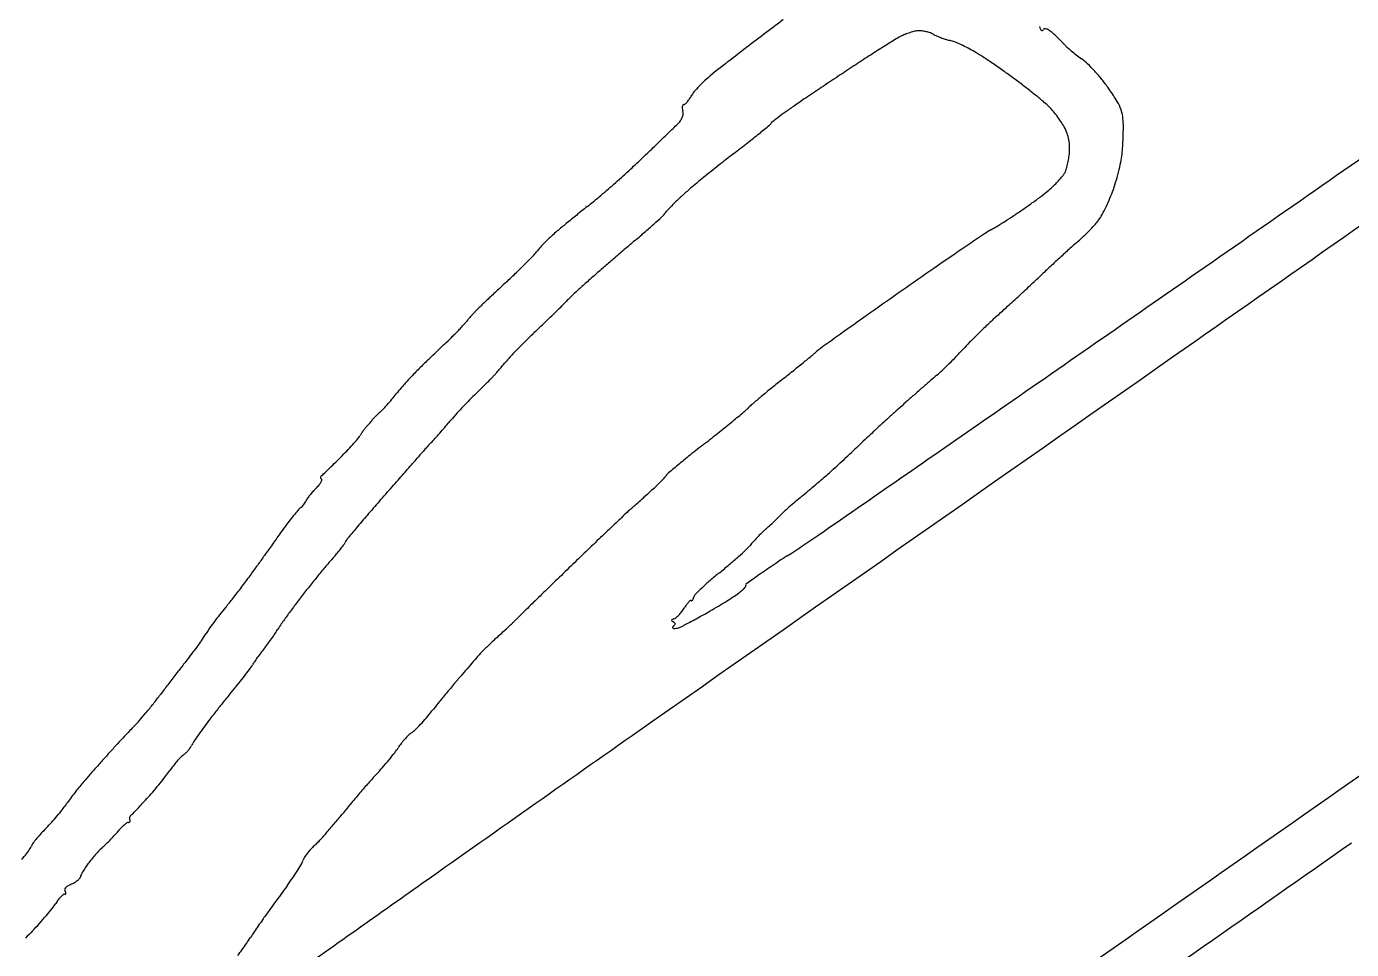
# Model space of a CAD drawing. Header units: metres. Extents: x 26.3 to 44.2, y 14.4 to 19.6.
# Drawn here: x 27.9289 to 27.9948, y 15.5249 to 15.5709 of the extents above; entities that cross this region are included whole.
import ezdxf

# ---------------------------------------------------------------- set-up
doc = ezdxf.new("R2010")
doc.units = ezdxf.units.M
doc.header["$MEASUREMENT"] = 0
doc.layers.add('Suspensions', color=6, linetype='Continuous')

msp = doc.modelspace()

# ---------------------------------------------------------------- linework, layer by layer
at = {"layer": 'Suspensions'}
for points in [[(28.04296085642953, 15.56709234326056, -5e-06), (28.02850515342924, 15.55693714043703, -0.000212)], [(28.01716506020982, 15.57629003925503, -9e-06), (28.03011481271666, 15.58532526679399, -0.091432)], [(28.01254794060146, 15.54573745624189, -0.000128), (27.99361847113232, 15.5324708465512, -0.000139), (27.97467400059913, 15.5192087817368, -0.00023), (27.958668772239, 15.50802191087168, -9e-06), (27.94419518737597, 15.49791585649983, -0.061218)], [(27.94195648817907, 15.52355070948055, -0.000233), (27.94901275552741, 15.52854442607103, -0.001004), (27.96002681921911, 15.53629826138096, -0.000105), (27.98592354102439, 15.55444367689565, -0.000166), (28.00286234043838, 15.56629873478851, -0.000276)]]:
    msp.add_lwpolyline(points, format="xyb", dxfattribs=at)
for centre, radius, start, end in [((28.22731917533263, 15.22564456662484), 0.4329253306463393, 127.0442617536648, 127.2065233741338), ((27.97387111261687, 15.56724657010483), 0.0034658188531207, 107.7752827812316, 112.115950310125), ((27.97377687423286, 15.5675405200086), 0.003157132249996603, 103.3452448489755, 107.7752610710735), ((27.97328214666233, 15.56962601677658), 0.00101375824196934, 93.01483344763575, 103.3453649689931), ((27.97327733726371, 15.56971730756548), 0.0009223408560388685, 82.20990237902139, 93.01474961677656), ((27.97311957110595, 15.56856405045535), 0.002086339190483205, 76.34017350987178, 82.21010274330929), ((27.97309761096176, 15.56847378301851), 0.002179239446851475, 70.54296420488537, 76.33960234184377), ((27.97337536012096, 15.56925997613219), 0.001345426393848266, 62.22411081425807, 70.54323999993666), ((27.98047232248503, 15.57130600303759), 0.001306535063300657, 200.3450031247959, 206.4890760975633), ((27.97947052055284, 15.57080676147741), 0.0001872275779523753, 206.4890759034712, 232.259498565384), ((27.97938189003795, 15.57069225282323), 4.242564409405764e-05, 232.258219221143, 299.5353370036586), ((27.97935618557162, 15.57073761632074), 9.45655184148225e-05, 299.5364376682004, 336.7171798760303), ((27.97950594898441, 15.57067317039044), 6.84754511151333e-05, 93.38912585125688, 156.7165320879224), ((27.97951703310574, 15.57048615060141), 0.000255823414044748, 69.53054476838241, 93.39107493976431), ((27.9793861624802, 15.57013558037671), 0.0006300247008342158, 55.17977391455238, 69.52962768778616), ((27.97883035828893, 15.5693364675522), 0.001603420614781377, 48.03697319524097, 55.18013050541703), ((27.97372291108452, 15.56365674970082), 0.009241824362740618, 46.66789889887492, 48.03679338393032), ((28.23179172218465, 15.21975269088056), 0.4403224838037819, 127.2064521086688, 127.3666510820964), ((28.00874076702311, 15.5105716246044), 0.07000195480664868, 121.6111419204159, 122.1852444303033), ((27.97456462581924, 15.56609995432975), 0.004799163227809411, 117.5454222953519, 121.6111626090068), ((27.97353430867843, 15.56807532599942), 0.002571238937412764, 112.1156967664053, 117.5451747684641), ((27.97515017536671, 15.57262970269792), 0.002463120085414169, 242.2246915312001, 246.8943388053709), ((27.97602322310689, 15.57467586677742), 0.004687754841034637, 246.8938235538584, 249.7786282771231), ((27.97600455353766, 15.57462512970161), 0.004633691883874252, 249.7784016716485, 252.6705390898123), ((27.97527790665918, 15.57229640594691), 0.002194230875540611, 252.6709484016278, 257.7293441778055), ((27.97453532606479, 15.56888222237068), 0.001299774767176188, 67.90891684539088, 77.72935735547503), ((27.97232521221546, 15.56343687414461), 0.007176544333032587, 65.13727199033069, 67.90910664544934), ((27.97191574907835, 15.56255334439547), 0.008150343530535785, 62.36449051398301, 65.13701261786517), ((27.97178830914728, 15.56160607145331), 0.01206103807050345, 45.5468471705169, 46.66800204038552), ((27.97254782868614, 15.56238029269397), 0.01097646974290502, 44.41354328095212, 45.54661538471793), ((27.97824659430405, 15.56796354452365), 0.00299846055767245, 41.43842287902849, 44.41396928124371), ((27.98150326345963, 15.57083855390676), 0.001345681813623469, 221.4379631659725, 228.6749930987833), ((28.20299873373892, 15.25745955160113), 0.3928794281707546, 127.3668043624541, 127.5240239567757), ((28.01977245372256, 15.49342134767301), 0.09039402369649345, 122.8391741636889, 123.3949421355464), ((28.01020244751451, 15.50824891825863), 0.07274630802874117, 122.1851307758587, 122.8392176188691), ((27.97207503610125, 15.56285755475876), 0.00780695410040981, 59.50105853175504, 62.36455257699616), ((27.97105853310996, 15.56113181955672), 0.00980981213801067, 56.79631353386797, 59.50100712138313), ((27.95802112208585, 15.541211314143), 0.03361738702815272, 55.71531195261154, 56.79636070270172), ((27.9866595364682, 15.57670270389596), 0.009154356889115721, 228.6752053856457, 230.4323179229087), ((27.9873899554631, 15.57758660329689), 0.0103009998407362, 230.4321755630452, 232.2273302129136), ((27.98751213575551, 15.57774428556911), 0.01050047846806593, 232.2273741632112, 233.9968618562663), ((27.97957987959088, 15.56682772349652), 0.002993668979838858, 46.33910010185058, 53.99692383274698), ((27.96846018037953, 15.56191135283713), 0.008560189723054654, 128.1418461990227, 131.5380913812922), ((28.0012220354836, 15.5201917652981), 0.06160604850844823, 127.523951675633, 128.142057046363), ((28.08162364966963, 15.39960147214866), 0.2027672388479038, 123.3950054776426, 123.6594826784723), ((27.95630044516533, 15.53868726766572), 0.03667214392107719, 54.64633873741263, 55.71547022761179), ((27.96187800056033, 15.5465491419043), 0.02703273570651472, 53.3026126273157, 54.64629785230776), ((27.97663636351369, 15.56374329054344), 0.007257237149660524, 42.38727229790782, 46.33914345076118), ((27.97575284352755, 15.56293686881252), 0.008453449327282299, 38.66185541952526, 42.38735718848076), ((27.96761648327739, 15.56276691671417), 0.007358389765988911, 134.973804281693, 138.3993784056923), ((27.96837353200578, 15.56200921907145), 0.008429477294681915, 131.5383580571952, 134.9740139790459), ((28.12066569083522, 15.34097054954525), 0.2732077532107409, 123.6594741133439, 123.8710100712349), ((27.95642999354164, 15.53923958000948), 0.03614923040347093, 52.33275913796601, 53.30242712434735), ((27.97559922192049, 15.56281398396103), 0.00865017320637905, 34.99993914024282, 38.66174455046301), ((27.96054077977107, 15.56812781987055), 0.001575474541716965, 319.5648847654204, 326.3311540225143), ((27.95998022173198, 15.56850124041101), 0.002249023511808354, 326.3308358454663, 331.5126996745767), ((27.96300929345493, 15.56685747198279), 0.001197315146629773, 138.3997846092713, 151.5132930211012), ((28.00784916255551, 15.50784831248443), 0.07177336329865189, 124.0847830804978, 124.6263417804774), ((28.10796450950468, 15.35989266840877), 0.250418137385248, 123.8710219353055, 124.0846205394846), ((27.9556322156135, 15.53820626189845), 0.0374546789612852, 51.38843044633246, 52.33265955015807), ((27.95819293968814, 15.54141240121071), 0.03335143182789342, 50.45689455369571, 51.38874797647495), ((27.97007005442377, 15.55894242176172), 0.01540003891392439, 32.45017184331753, 34.99995800736925), ((27.96183414022316, 15.56681482248561), 0.0003507110704128156, 170.9116310353674, 187.5774950726591), ((27.96219215403823, 15.56686245534391), 0.0007118797027011877, 187.5780324059217, 197.3916100300289), ((27.96165797861053, 15.56684300516522), 0.0001723093406553138, 146.0277981597009, 170.9125628497031), ((27.96113834101223, 15.56653238337206), 0.0003924161817424652, 354.7457206661664, 17.39111500317849), ((27.96156715515372, 15.56690419977655), 6.279367624695788e-05, 93.28150145586227, 146.0259122830359), ((27.96155691417296, 15.56708273743593), 0.0001160374550259543, 273.2836692068736, 312.6946083535212), ((27.96078384431031, 15.56792069803796), 0.00125613174193985, 312.6935375924112, 319.5649088051372), ((27.97722733387119, 15.55180465608024), 0.01820087609161533, 125.6133784361605, 127.0851721872344), ((27.98469622541482, 15.54137714630462), 0.0310273058755308, 124.6260592407649, 125.6131448266851), ((27.97589272198017, 15.56285110864759), 0.005550344263812948, 46.94698813831076, 50.45665321203548), ((27.97786013301791, 15.56495698570916), 0.002668430942796895, 40.66761478864353, 46.94703550247734), ((27.97542704665597, 15.56286656655294), 0.005876196753010598, 37.18770176208511, 40.66780908809552), ((27.98079550957804, 15.56576218482383), 0.002690020956043938, 23.17674827899521, 32.45016254167851), ((27.98176457391392, 15.56617706779227), 0.001635879805862268, 10.49343273494843, 23.17652644999658), ((19.23434437320058, 28.13739935967426), 15.32436995100896, 304.8316802603597, 304.8846215596882), ((27.9049905851859, 15.62392208867958), 0.08075296809555156, 313.9447502097701, 314.1597239114556), ((27.96034039641605, 15.5669245253427), 0.001302833863101346, 314.1595395745949, 323.9577900231508), ((27.9607504666844, 15.56662613658769), 0.0007956914037706141, 323.957408686803, 338.1333004329331), ((27.96093821464049, 15.56655078499292), 0.0005933867873362431, 338.133670002934, 354.7459593950251), ((27.87692644557943, 15.67481546293558), 0.1405588296529077, 308.9685815032859, 309.2346629837924), ((27.96570568450309, 15.56609571842635), 0.0001959566771223414, 309.2345364092156, 335.9680711729414), ((27.96604564518355, 15.56594412975854), 0.000176269582657489, 127.7847041315654, 155.9676664956117), ((27.98579883911474, 15.54046497625193), 0.03241562338970211, 127.0851511016625, 127.7853033491381), ((27.97531921956044, 15.56278476626863), 0.006011540644623659, 33.72563149280619, 37.18763750524015), ((27.97754710073777, 15.56427202946138), 0.003332845748845924, 28.34135241206731, 33.72547740814532), ((27.98057048193208, 15.56595589417442), 0.002850282305172991, 2.124702249833616, 10.49349828036438), ((27.97701904916181, 15.56582415646791), 0.006404157590663172, 359.1702816574455, 2.124517596620257), ((27.08382703336602, 16.47593617219827), 1.264069320591141, 313.8811973495991, 313.9151164508231), ((27.11138661776686, 16.44731189289517), 1.224334196863043, 313.9151408704606, 313.9447054925254), ((27.93354496750973, 15.60481891328351), 0.0505300898596425, 308.1135401328385, 308.9686183786406), ((27.97833423110113, 15.56469657802409), 0.0024385215957, 20.10369551734411, 28.341570807964), ((27.9786742482878, 15.56482104039157), 0.002076440709619344, 10.81037376702731, 20.10346545730892), ((27.96668154673043, 15.56599155383879), 0.01674322966685024, 356.2082653034227, 357.6837258327831), ((27.96736659346602, 15.56596389245876), 0.01605762469347921, 357.6835552926509, 359.1704744992784), ((26.86285331709128, 16.70570539869744), 1.582853386550802, 313.8527329811409, 313.881380870748), ((27.90854046234772, 15.63669290199899), 0.09104152571459641, 307.5632427178803, 308.1135103269312), ((27.9786280540724, 15.56481221247552), 0.002123470887044411, 1.629362275799558, 10.81056537976159), ((27.97806827061689, 15.56479630318901), 0.002683480371166516, 353.9256839270232, 1.62906389491257), ((27.97344197224704, 15.56554352241845), 0.00996797429758099, 354.032374287806, 356.2081734395292), ((27.93588572241563, 15.58881710169543), 0.03403512385623931, 312.382270026769, 313.8526887357914), ((28.0037452382811, 15.51306556931858), 0.06499662640010134, 128.483337089445, 129.3370402556496), ((27.99989666276083, 15.51790705268535), 0.05881184712398044, 127.5633364491331, 128.4835017237107), ((27.97664614476348, 15.56494881983214), 0.004113803403317361, 345.5501200471892, 349.7317894759368), ((27.97666207462563, 15.56494594329809), 0.004097615912080161, 349.7316617508437, 353.9257029361004), ((27.97247044945795, 15.56630483620571), 0.01104492479831939, 345.8526476762096, 348.5284681697198), ((27.97917535452235, 15.5649441822765), 0.00420335107309753, 348.5283952880106, 354.0325444827445), ((27.91979183325174, 15.60645297087975), 0.05791057464362, 311.3948229228254, 312.3823668664753), ((27.99930131676784, 15.51848785894485), 0.05798594432154367, 129.3370616040898, 130.1884729708287), ((27.97568778176874, 15.56730782553786), 0.006115626782244751, 317.9905160551586, 320.1670026942492), ((27.97922548366816, 15.56435687139966), 0.001508733571531904, 320.1669639710462, 326.3254650814021), ((27.97994642011277, 15.56387652911067), 0.0006424321968599993, 326.3254834297071, 341.3267470301677), ((27.97718271728548, 15.56481058259758), 0.003559709906272143, 341.3262981445689, 345.5496648770968), ((27.97187768972091, 15.56645432677468), 0.01165624429788536, 343.2048669003041, 345.8522725199522), ((27.92126521470571, 15.60478136233675), 0.05568231791986523, 310.4002294717779, 311.3948779592229), ((27.96916630862718, 15.55416241174182), 0.01128698894886469, 130.1885730091144, 133.0516087596587), ((27.96647182750804, 15.57926400960897), 0.02120205373028682, 307.1201253355105, 308.4363095124621), ((27.97742513052681, 15.565462336041), 0.003582149068323677, 308.4365187843161, 313.3400599469433), ((27.97604888979257, 15.5669207574782), 0.005587400086698703, 313.339816907913, 315.8373556570132), ((27.9751717943805, 15.56777262721136), 0.006810093181197139, 315.8370922742361, 317.9902043209485), ((27.97469426430787, 15.56570031286621), 0.00874494966091305, 336.4596849018533, 339.4597497301236), ((27.97601294511075, 15.56520619442211), 0.007336733734333705, 339.4599526417824, 343.2049298016627), ((27.94281820901168, 15.57945689917562), 0.02242784456735974, 308.4384467444109, 310.4002063208131), ((27.97084912075677, 15.55213471365911), 0.01391599765546239, 134.1576608782035, 135.7124153000537), ((27.97642307310391, 15.54639456056634), 0.02191714146680961, 133.0516735059008, 134.1579318248795), ((27.96539708899374, 15.58064969088073), 0.02295530762566917, 304.4196085101749, 305.7891905200437), ((27.96487687847267, 15.58137137431381), 0.0238449401116159, 305.7890403606906, 307.1201209434198), ((27.97364032433543, 15.56615939121973), 0.009894533236199652, 333.7253433666997, 336.4600557148686), ((28.00485779871328, 15.50125700458279), 0.07739257711679605, 128.9215979382981, 129.4161743393143), ((28.00639988869597, 15.49934712675279), 0.0798473021160626, 128.4383822772571, 128.9214995745085), ((27.91905421357961, 15.6064094180251), 0.06117885498489285, 312.2379744973128, 312.7192583377365), ((27.96039409029052, 15.56164001825515), 0.0002421290945963439, 312.7203821049722, 336.7185153414773), ((27.96086608842604, 15.56143691514639), 0.0002717124303823433, 136.679320007619, 156.716696525574), ((27.97430344123408, 15.5487653610024), 0.01874143724995458, 135.712670250557, 136.6800464466874), ((27.96020286852775, 15.58816280472997), 0.03208875887513251, 302.5720165051479, 303.5210583723418), ((27.95886498512764, 15.59018242298147), 0.03451131741349343, 303.521140730987, 304.4197631316766), ((27.98065165870144, 15.56232926214197), 0.001904128041565731, 322.3945678009218, 330.966371694085), ((27.97464535115947, 15.56566326776745), 0.008773722192537038, 330.9661143233292, 333.7251165923961), ((27.96137185689539, 15.55337902962317), 0.009512048144589115, 129.8950636950537, 131.9691142913542), ((27.99976562580926, 15.50745279119107), 0.06937272695741464, 129.4161956610278, 129.8951876803297), ((27.9248505187993, 15.60067319999126), 0.05303991110944419, 310.370505560955, 311.1167231563234), ((27.93948868915988, 15.58390315531715), 0.03077984754561177, 311.116574354844, 312.238187579975), ((27.97817889851332, 15.55820430960612), 0.002864667369893889, 117.3769646804903, 124.1457527543103), ((27.97524713621752, 15.56386584382495), 0.003510926709888593, 297.3768031249915, 301.6643190086498), ((27.9619086226587, 15.58549270523882), 0.02892031628485973, 301.6644708854859, 302.5720312889932), ((27.9736045830509, 15.56871128085617), 0.01141652346387471, 313.364181636697, 315.3687952470087), ((27.97428543965016, 15.56803919150167), 0.01045982612025135, 315.3685681629303, 317.3993066237235), ((27.97968553803243, 15.56307344603534), 0.003123635652859064, 317.3990344900167, 322.3942061514806), ((27.96117195075751, 15.55378889568693), 0.009075883863539276, 136.4572069397566, 138.3302788585663), ((27.96153089100859, 15.5534476625968), 0.009571139474807469, 134.6017982332795, 136.4567658834393), ((27.95902163590603, 15.55599211427388), 0.005997542477045029, 131.9695521145239, 134.6022919609218), ((28.17056155011522, 15.31166187884257), 0.3263035410054829, 130.370444210846, 130.4980991943994), ((28.21113632677399, 15.21471833708996), 0.4178969271970062, 124.1457195022077, 124.3423585692437), ((27.99387997563358, 15.5454577616656), 0.019437677050561, 130.8380728012301, 132.1267558922367), ((27.97568472468623, 15.56650892836673), 0.008387110037930717, 310.8377960737262, 313.3637501161377), ((27.93063248530696, 15.58210625836417), 0.03260342430120634, 314.9349328993856, 315.9268312410713), ((27.95217863538754, 15.56124615029727), 0.0026137478798518, 315.9267126191642, 322.2187289250877), ((27.9569404524938, 15.55755499688027), 0.003411160061457425, 138.3300684165803, 142.2187035352456), ((28.13650812460154, 15.35143200167883), 0.2739460968705999, 130.63319284216, 130.7617645578993), ((28.15531304176267, 15.32951546971699), 0.3028244500243589, 130.4979372551335, 130.6329260960564), ((28.11337610162243, 15.35780126514511), 0.2446058832215076, 124.3422450346392, 124.7378147035871), ((28.04210769650339, 15.49223730284757), 0.09125942976932415, 132.5683229766498, 133.0072081112238), ((28.03596768939323, 15.49892188786423), 0.08218290156978163, 132.1266705680759, 132.5683058899173), ((27.92913273115697, 15.58360943723795), 0.0347268199866306, 313.8359913702172, 314.9349159991625), ((28.03780538514195, 15.46740116917295), 0.1216680816330882, 131.377781364669, 131.512082656475), ((27.97892462262614, 15.53424060254022), 0.03259252916615321, 130.7616081469773, 131.3778800660594), ((28.20350272764287, 15.22782381912448), 0.4027733425532799, 124.7376981823339, 125.0099675984916), ((28.03118747853881, 15.50394471184112), 0.07524960198370076, 133.0071365570288, 133.5143179693284), ((28.0504505494129, 15.45279031650066), 0.1436864365217742, 132.879900441755, 133.1533157718788), ((27.92422786471982, 15.58871788290416), 0.04180876406186319, 312.8797258204617, 313.8358722415727), ((28.03657783150834, 15.46826153439741), 0.1202097457120081, 131.6705025898456, 131.8059497968447), ((28.12071273815106, 15.37373260436237), 0.2467577647772943, 131.5914275524678, 131.670495725059), ((28.12085948064023, 15.37356873491255), 0.2469777320833494, 131.5125842781908, 131.5916524507817), ((22.93776736470357, 22.8151587522571), 8.840421544581016, 304.7516772121651, 304.8316621171178), ((27.86819840590844, 15.67646360795711), 0.1620876507318943, 312.7675687301244, 313.0579435853183), ((27.91836542879145, 15.62277484427497), 0.08860830988949393, 313.0580218334496, 313.5143248185518), ((28.02196006514079, 15.48317926539808), 0.1020307537264439, 133.1533477973986, 133.5067478853346), ((27.96993416004297, 15.54296624776323), 0.02009998646008295, 133.8116767919827, 134.6497957184773), ((27.97070735549992, 15.5421603601013), 0.02121680611267544, 132.9812409236137, 133.8117969074468), ((27.96534345520977, 15.54791614128929), 0.01334912262879702, 131.8057815521091, 132.9810222800265), ((28.26301182365467, 15.14286739014267), 0.5064985918105315, 125.009961609653, 125.2258520430005), ((27.87069230807186, 15.67376655950929), 0.1584142846987013, 312.4762491924611, 312.7677699613985), ((27.95392578626309, 15.55411467551009), 0.00374306789705747, 133.7737615002657, 136.915206923486), ((28.02971173479865, 15.47501329078453), 0.1132900398357403, 133.5069757100909, 133.7737447390222), ((27.89514681134751, 15.61801763624188), 0.08585884738261872, 314.2869082807436, 314.6222029432363), ((27.9493063390547, 15.56313913447536), 0.008755641239137343, 314.6221492825184, 316.4156997488986), ((27.96101307543376, 15.55199708669966), 0.007405822348197682, 134.6499428458092, 136.4157638271095), ((27.93090582232532, 15.60800062552517), 0.06924688386485321, 311.9349825647903, 312.4760829010912), ((27.94624393540555, 15.55985005330312), 0.005818213708803696, 318.4352927081543, 320.2375515970674), ((27.95977416591959, 15.54859214771711), 0.01178313782870503, 139.3734642307878, 140.2377096723282), ((27.96535775515535, 15.5438020342902), 0.01913988000126639, 138.7727492556646, 139.3736660141227), ((27.96465989136313, 15.54441342445285), 0.01821208056526731, 138.1662538713306, 138.7724418049462), ((27.95622936117988, 15.55196010215676), 0.006897214965690958, 136.9147666193832, 138.166094009357), ((27.8813258773358, 15.63229455728916), 0.105729742788198, 313.5999675183278, 313.9279283363988), ((27.88963106804651, 15.62367202368265), 0.09375793096397858, 313.9281738316374, 314.2870743011237), ((28.1430127655929, 15.31281422482718), 0.2984560467506835, 125.2258710322774, 125.5467271879247), ((28.00219991014934, 15.52912394877352), 0.03707877020950729, 133.3875146252621, 134.4461039191978), ((27.99342823557802, 15.53840382373664), 0.02430933975567163, 131.9350351699809, 133.3875783227342), ((27.72094703704311, 15.79370571157165), 0.3305580295091819, 313.7824974917429, 313.8643158614116), ((27.9330931347964, 15.57297842178227), 0.02441018409842494, 313.8641494488344, 314.4139586942894), ((27.94630410625511, 15.55949445186559), 0.005533022987991701, 314.4135466412089, 316.2795143561073), ((27.9419785967936, 15.56363082287412), 0.0115179705414053, 316.2800015213727, 317.3583001350814), ((27.9419383300118, 15.56366785775648), 0.0115726788137788, 317.3584692825684, 318.4358511840807), ((27.97858802055026, 15.5301592488314), 0.03530764848252223, 133.6001012934701, 134.6023126802729), ((28.31396213557437, 15.07356339761824), 0.5925047594103114, 125.5466365804244, 125.68483398386), ((28.00060992602631, 15.53074496279995), 0.03480814562906356, 134.446089045787, 135.5156788922431), ((27.70971484052998, 15.80542576293512), 0.3467913853689669, 313.6903589566479, 313.782490565142), ((27.97684222963245, 15.53183169229601), 0.03289043141932271, 135.5708549137266, 136.5288347678091), ((27.97973632764577, 15.5289946581915), 0.0369431546790806, 134.6020609231486, 135.5708121934527), ((27.96980101720684, 15.55278189752981), 0.002507093267902989, 125.684801048496, 132.2713141999114), ((27.96522260536997, 15.56401389079546), 0.01377239275135074, 315.9714992861757, 317.861758780177), ((27.98444194315928, 15.54662453857265), 0.01214618197391298, 135.5158061774561, 137.8616426472455), ((27.96289484001387, 15.53950945741153), 0.0203755083072808, 133.6111644083918, 135.3368806712639), ((27.65672337577481, 15.86089591723899), 0.4235053564241428, 313.6111485360213, 313.6904458917031), ((27.92574886827307, 15.57679396079065), 0.03520061380428387, 319.6260197241921, 320.0708635976853), ((27.95704827179359, 15.55059654930676), 0.005615523068239333, 136.5289502291247, 140.0709224748935), ((27.9027226352938, 15.63357358877797), 0.1025096452398421, 308.8167012897746, 309.1893527113132), ((27.90108315114378, 15.63558521165221), 0.1051047434460509, 309.1891274916404, 309.494399224346), ((27.96472595389285, 15.55836488621365), 0.005037840813012527, 309.4947890926802, 312.2716650375698), ((27.96059853421313, 15.56844332089567), 0.02017525234519359, 313.240504969478, 314.6128370783527), ((27.95973663279428, 15.56931699909022), 0.02140252071125011, 314.6127446638225, 315.9713262737303), ((27.96563452622953, 15.53680190949726), 0.02422735153659483, 135.3370645415891, 136.8526304087347), ((27.94847813269299, 15.5567924824554), 0.004923768027399183, 315.3403396754772, 317.4790144515466), ((27.94684353792805, 15.55829137874135), 0.007141557494663707, 317.4792251132361, 318.8119099236114), ((27.92558152799308, 15.5768970055173), 0.03539474163735217, 318.8119713625233, 319.2187709698421), ((27.92239740826515, 15.57964381313577), 0.03959992540503424, 319.2185857241068, 319.625843696216), ((27.88159968396909, 15.65983059918162), 0.136208453344697, 308.5152823315169, 308.8164287753183), ((27.99635492987375, 15.5273026237051), 0.0343453351886972, 130.2975207656294, 130.9426695388489), ((27.96944870232068, 15.55903218457713), 0.007256469030269227, 310.2973003884802, 313.2405373589762), ((27.95131804787908, 15.54961137459362), 0.005016062636773519, 138.3787930137049, 142.910985832635), ((27.96380555958543, 15.53851620505336), 0.02172057507333524, 136.8525157004789, 138.3788526997765), ((27.90657877264194, 15.59839740331119), 0.06397129227009273, 314.1726197021169, 314.5452711236556), ((27.91232547264328, 15.59255898201882), 0.05577911770755024, 314.5451068749749, 314.9580944066875), ((27.9154023305855, 15.58947708471427), 0.05142421866885181, 314.9585158287354, 315.3407929151203), ((27.99671631606086, 15.51490568669369), 0.04887173855243764, 129.1483793709137, 129.9305783156696), ((28.00678041491373, 15.50254339362637), 0.06481264114877194, 128.5155084207245, 129.1485105831389), ((28.06095400236888, 15.45291473586491), 0.1328675006236795, 131.19430080827, 131.4436519423218), ((28.05348787192177, 15.46144503912075), 0.1215313117806413, 130.9424594858843, 131.19433163122), ((27.9389010156093, 15.55911949183707), 0.01062402418789192, 316.6716377288883, 318.5607513852028), ((27.93830491473551, 15.55964578046357), 0.01141920716663034, 318.5606428591543, 320.4272980778138), ((27.94109432130058, 15.55734040665713), 0.007800431493491708, 320.4273753488765, 322.9111647348819), ((27.9702192405336, 15.53339400217592), 0.02700332139387856, 135.8848696670235, 137.0035035827885), ((27.96181242426956, 15.54154503559753), 0.0152937566907939, 134.1725554791347, 135.8847506987058), ((27.99730539108945, 15.51420190090958), 0.04978952056303909, 129.930560926146, 130.5752513367592), ((28.07834452374679, 15.43370322826837), 0.1587799396830898, 131.7532652452735, 131.941195359955), ((28.03882321534151, 15.47797848564992), 0.09943154261860467, 131.4435831678528, 131.7534385546643), ((27.95047967721356, 15.5470653298002), 0.006103750870265098, 133.399712861683, 135.0736365893011), ((27.95447621760108, 15.54283881708819), 0.01192060094217171, 132.3845382426754, 133.3988960996298), ((27.94405397504908, 15.55425876441975), 0.003540263744914866, 312.3851074177173, 316.6717068896354), ((27.95834495455314, 15.54405908727876), 0.0110425106981269, 138.1284138936665, 140.2730469104772), ((27.96961976761323, 15.5339529179026), 0.026183715042525, 137.0034503108676, 138.1285012001803), ((27.90977840377712, 15.61741480917719), 0.08556922902320208, 309.3199581835331, 309.7991793849514), ((27.96308989179124, 15.55342649934063), 0.002282864292733172, 309.7993565037117, 316.3384676408493), ((27.9665117009563, 15.55016094061286), 0.002447109466880299, 130.5752795068333, 136.3384781861602), ((16.69168277653532, 31.81824155758586), 19.79802496329546, 304.721046152926, 304.7517566905611), ((28.07152420349825, 15.44120945704683), 0.148638001945779, 132.1227089797671, 132.3017009585734), ((28.08357415154516, 15.42788407606696), 0.1666037200274625, 131.9414112672884, 132.1226950758591), ((27.94882094401694, 15.54837139758129), 0.003978439126742376, 143.0367039832049, 145.6357583002251), ((27.94873596433387, 15.54843536427088), 0.003872075205420598, 140.423163734664, 143.0368838742831), ((27.94705758074734, 15.54982269567096), 0.001694539929668025, 135.5755980953245, 140.4230148012566), ((27.94310922032754, 15.55369257661729), 0.003834070071447316, 315.5749021708166, 317.3572233478671), ((27.94445135144137, 15.55245653639612), 0.002009484816196743, 317.357995586012, 320.2485289776733), ((27.94344141742376, 15.55329654753816), 0.00332310022362173, 320.2483431277649, 321.6919484957424), ((27.94605936515836, 15.55125870898263), 1.20960488881369e-05, 135.5644966012612, 214.9991179187983), ((27.94603903909521, 15.5512444765181), 1.271749357330676e-05, 321.6928959672634, 35.00084597780693), ((27.95874466858522, 15.53882129244848), 0.01777740643389845, 135.0730362834834, 135.5653208639428), ((27.92850660568584, 15.56888279889909), 0.02777185413121614, 318.6960521125378, 319.4679379355376), ((27.92965982043728, 15.56789671826593), 0.02625453436345147, 319.4679803851718, 320.2730973668723), ((27.91751571708899, 15.60796833440808), 0.07335850001758544, 308.6528280942801, 309.3199782664755), ((28.01403964774146, 15.50502398570332), 0.0627534873651165, 132.9647456236588, 133.2248683509493), ((27.9885404618591, 15.53240195020177), 0.02534010178423028, 132.3016867649026, 132.9642533133118), ((27.9362347658444, 15.55797006073385), 0.01188970491288491, 318.1913579769723, 319.9674915827725), ((27.94443358050093, 15.55108252360853), 0.001181823263216244, 319.966892376313, 329.6422934996546), ((27.94737892958627, 15.549357434981), 0.002231534615392701, 145.6355641849218, 149.6426518178472), ((27.95294926079917, 15.54623065931714), 0.005562252650794085, 135.1544790930299, 137.1235719898591), ((27.94593771283073, 15.55320453565029), 0.004326971586961241, 315.1541465072345, 317.9317099005207), ((27.93078188078506, 15.56688381204899), 0.02474318690190254, 317.9314353424659, 318.6957582075217), ((27.89680057237081, 15.63386865708695), 0.1065239027071826, 308.1484224254136, 308.6528536536923), ((28.17403274183432, 15.33469711309736), 0.2964391070888217, 133.3867079777548, 133.4760893892636), ((28.20221617203167, 15.30487997141435), 0.3374679710241592, 133.3055600318248, 133.3866908522263), ((28.17793524781386, 15.33064172412199), 0.3020669656242616, 133.2244904736052, 133.3056212940069), ((27.93392272512022, 15.56012624000722), 0.01505153980432043, 314.5875367345893, 316.2937735245097), ((27.93535924798609, 15.55875313706716), 0.0130643282837511, 316.2938786806558, 318.1912423662035), ((27.95785173494642, 15.54146917339816), 0.01239227818590127, 138.8326732863409, 139.9650578575478), ((27.96220097126017, 15.53766601430807), 0.01816981014821326, 137.9824725351033, 138.832508822081), ((27.96126757014541, 15.5385069522799), 0.01691346054984188, 137.1229962254626, 137.9824288895834), ((27.99188674312898, 15.5121588886189), 0.04792289976957698, 128.7650026541478, 129.7151904172586), ((28.01535256454991, 15.48293672671899), 0.08540062009864126, 128.1484878589798, 128.7649889595221), ((27.91911736671965, 15.60379685805955), 0.07423197182711933, 312.5823960563126, 312.9775073603884), ((27.9326051406608, 15.58932117672187), 0.05444648735080097, 312.9778128891545, 313.4762853848903), ((27.89572587477679, 15.59884183560272), 0.06943838431203954, 313.6419880648439, 313.917924405645), ((27.90221233735617, 15.59210571731167), 0.06008694129934386, 313.917861872395, 314.2983054989121), ((27.88368232423673, 15.61109489393641), 0.08661900143512696, 314.298470342416, 314.5876992838519), ((27.69494518684184, 15.7698577189686), 0.3358669039971052, 318.7968562873802, 318.9251988200734), ((27.93381254493908, 15.56166539751015), 0.01900469817475435, 318.925140076621, 319.9651659271437), ((28.03804097715124, 15.45659588259602), 0.1201548937644792, 129.7152079083016, 130.0417936304686), ((27.95562333973946, 15.56357583251759), 0.01991410204457567, 311.1851410030771, 312.1829979935453), ((27.92323560463364, 15.59931509132015), 0.06814541972270223, 312.183417759584, 312.582654347395), ((27.94249961539515, 15.54877691986623), 0.001183106025536675, 320.0558242355468, 328.9587742750191), ((27.94356215972107, 15.5484021975357), 6.885763597103577e-05, 175.8784341046554, 214.8676537073519), ((27.94359928368252, 15.54839952783279), 0.0001060774668241617, 146.0173203403763, 175.8813547032178), ((27.9435796961414, 15.54841441963779), 9.02329912240621e-05, 214.8693407582249, 246.7176615993907), ((27.94371361504381, 15.54832245315554), 0.0002439620781113385, 129.9870851467484, 146.0158643415796), ((27.9430063296134, 15.54847196328475), 0.000591702765872997, 328.9584029339854, 341.185854071271), ((27.94352798050868, 15.5482942345656), 4.060644566313932e-05, 341.1865739770368, 66.71808122354399), ((27.94231406102307, 15.54999116441219), 0.001933960949698546, 309.9866282815252, 313.6417890748024), ((27.69373223160654, 15.77092095958955), 0.3374798950463798, 318.6449760086084, 318.7966952105957), ((27.95403257997234, 15.55453290515597), 0.008989755184211221, 313.5709562789578, 315.5352366847104), ((27.95309007226619, 15.55545785216944), 0.01031030345977583, 315.5356889138018, 316.9630229187529), ((27.96042746011917, 15.54860677798687), 0.0002716542499334874, 316.9616139679685, 336.6056953648364), ((27.96088745345701, 15.54840778154518), 0.0002295377838260261, 130.0420163932768, 156.6071079398979), ((27.8967060679666, 15.63199296762698), 0.1102039521539685, 310.4009051286267, 310.6374220224912), ((27.94522469446046, 15.5754600760448), 0.03570546258878483, 310.6374301345363, 311.1854059255635), ((27.94572699002507, 15.54527825964714), 0.003563260349250149, 141.4888388002352, 144.6586975425265), ((27.94607678239529, 15.54499991522859), 0.004010284193795106, 138.1682554970363, 141.4888864906206), ((27.94658663725516, 15.54454353184413), 0.00469456320974908, 135.2175770320024, 138.1681466497939), ((27.94135578685932, 15.54973484927224), 0.002675075350241113, 315.2168995445274, 320.0551530184629), ((27.62038354366036, 15.83548410201235), 0.4351959601683446, 318.5196292768319, 318.6449924299035), ((27.75234912079935, 15.77769587162073), 0.3097867703332359, 311.9426828161128, 312.0167089606695), ((27.80689224333286, 15.71715394048952), 0.2282988715999349, 312.0169056777242, 312.1099540185409), ((27.95103332804603, 15.5576855506097), 0.01334115558780654, 312.1099351132876, 313.5711868725984), ((27.98527933519977, 15.52608795655494), 0.0278580906750316, 129.8565502604706, 130.7162121044857), ((27.91528793028294, 15.60992612047337), 0.08135561950576888, 309.8564295846626, 310.1667433368712), ((27.89130454701394, 15.63834017832637), 0.1185384294681349, 310.1667061855185, 310.4007020677408), ((27.95090062870078, 15.53942008962746), 0.01126245024163953, 138.8812519964105, 140.4543402139458), ((27.94289822568509, 15.54640563789671), 0.0006400052007294993, 126.173351388358, 138.8808925271334), ((27.94214690134906, 15.54743318938728), 0.000632924618108873, 306.1736441400629, 315.3610252561032), ((27.94190158792757, 15.54767541782972), 0.000977675677627697, 315.3615597463154, 321.9943293924409), ((27.9419421953415, 15.54764370146345), 0.0009261500550150909, 321.9935448144264, 328.7392055096979), ((27.94238751710933, 15.54737335043666), 0.0004051882958892259, 328.740213551305, 341.253309744338), ((27.94312590679602, 15.54712273789775), 0.0003745719071122571, 144.657726032292, 161.2517768321174), ((28.00441648042061, 15.49595483234705), 0.07740663588067033, 138.5195692004116, 139.2094083024172), ((27.96672251899938, 15.53809072346342), 0.01172037340561532, 131.6799497455513, 133.3511234222227), ((27.9041188694453, 15.60840503692265), 0.08242483154255544, 311.679953136637, 311.8678832513187), ((27.76927685384824, 15.75885583955936), 0.2844590196974232, 311.8682405655599, 311.9429542593984), ((27.98296551050121, 15.52870916897818), 0.02436167188001746, 131.5905520858849, 132.4405883728627), ((27.98488058517897, 15.52655123142956), 0.02724684179979772, 130.7161441398731, 131.5902443137471), ((27.95386145743805, 15.53712303755116), 0.01500994402847139, 142.296391639899, 143.8018738878971), ((27.95106011870781, 15.53928841656349), 0.01146927107716178, 140.4543939915484, 142.2962990537335), ((27.98300116878015, 15.51443394665981), 0.0491207164428988, 139.2094514770309, 140.1793486424267), ((28.12852089052997, 15.36670184494121), 0.2474169171033148, 133.351239961999, 133.5334405024655), ((27.94936273529018, 15.56373300754018), 0.02418900176693118, 312.8960176603394, 313.5837941329144), ((27.95076298055461, 15.5622618158791), 0.02215796959012008, 313.5837161291968, 314.2788263947944), ((27.96177795030637, 15.5509660408472), 0.00638064116603191, 314.278625538304, 316.0348213969522), ((27.96885532749393, 15.54413978993157), 0.003452312073886229, 132.4402026179916, 136.034645076663), ((28.06200689924936, 15.45919091035046), 0.1483110187075605, 144.3644491188556, 144.6094457787294), ((27.98098018553755, 15.51727624580739), 0.04861530902043353, 143.8016407378958, 144.3642841623607), ((27.99843340959844, 15.50156703181033), 0.06921329105158286, 140.1794565934714, 140.7586011000384), ((28.12371224015169, 15.37176284880842), 0.2404357367912881, 133.5333852097275, 133.7566094961212), ((27.97286955406081, 15.53804162828396), 0.01063677123322459, 134.3957112413173, 136.063218182645), ((27.97010600701045, 15.54086405556932), 0.006686671477567782, 132.0345305787506, 134.395491539413), ((27.95362699047602, 15.5591436146243), 0.01792430707241462, 312.0346938521501, 312.8957307754952), ((27.93554143029575, 15.59278492519642), 0.05746265227469373, 302.8367689435961, 304.7210700805955), ((28.071042410449, 15.45277169144149), 0.1593946478063404, 144.609370477347, 144.8516169429118), ((27.93890464861801, 15.549188944033), 0.007074775328719905, 319.6830582431857, 322.0692266428708), ((27.93955505222445, 15.54868205319262), 0.006250176532136926, 322.0692568605824, 324.4224264194157), ((27.94385184259502, 15.54560838733503), 0.0009672011117519754, 324.4228713246167, 333.7628679575075), ((27.94551893309521, 15.54478672402062), 0.0008913793514365661, 140.7583954765347, 153.7622527629596), ((28.17877152507882, 15.3142601201876), 0.3200478505396791, 133.7565686381267, 133.9367065318196), ((27.96331247896335, 15.54627023951737), 0.001981216047296809, 313.1970677858699, 321.2614419350267), ((27.96779073867108, 15.54267752838746), 0.003760071549828904, 137.7467614830707, 141.2614674013669), ((27.97246853219056, 15.53842811979903), 0.0100798204025075, 136.0635595225996, 137.7471084247296), ((28.02953881079732, 15.48199333823427), 0.108635870975847, 144.8516334858016, 145.1745522854425), ((27.95015581030561, 15.53880812071655), 0.00823365932451615, 137.3154174683939, 139.9582400362249), ((27.93884819838997, 15.54923682899087), 0.007148799630603669, 317.3155556939843, 319.6831622577775), ((28.45979671490302, 15.0226031786714), 0.7250650462841158, 133.9365549904268, 134.0192900924496), ((27.94936103610803, 15.56119851067606), 0.02241448714435561, 310.1886467652287, 311.7470679478156), ((27.95062366898671, 15.55978369041715), 0.02051818596805138, 311.7470938022083, 313.1973452156952), ((27.99522929301756, 15.50029772826079), 0.05261242461974348, 122.8366716213381, 123.8941150241047), ((27.90436121934556, 15.56963421579441), 0.04417728581657476, 322.8347963797667, 323.7677956991684), ((27.91940281160099, 15.55861244941467), 0.02552979719992376, 323.767789389459, 325.1744977023091), ((27.98386980725287, 15.5105720394162), 0.05221030666601023, 140.6919163979559, 141.432175294923), ((27.97946794591651, 15.51417604309331), 0.0465212623065101, 139.9583844687214, 140.6919971239842), ((28.48489012993793, 14.99663647495804), 0.7611752827769269, 134.0193312393428, 134.0990869612054), ((27.9741405613365, 15.53023252677083), 0.01724440354034522, 128.7902138030423, 130.8257647305565), ((27.94711369353808, 15.5638590164447), 0.0258971355001483, 308.7900947506217, 310.1885527802323), ((27.98067434226256, 15.5219625783204), 0.0265123801832724, 123.8941051452813, 125.6599261265816), ((27.90558183285703, 15.5687089299037), 0.04264560330287818, 321.8957930601308, 322.8347510412169), ((27.98145560176169, 15.51249703528958), 0.04912258950507981, 141.4321567370976, 142.2070219067054), ((28.4271587191959, 15.05621380858304), 0.6782152052257722, 134.0991598323851, 134.1779988218854), ((27.97123503905917, 15.53370343966483), 0.01272016743634136, 133.6243942207263, 135.6778200088822), ((27.97023828247969, 15.53474919833531), 0.01127547547110067, 130.8255846697174, 133.6242297895097), ((27.96272041769439, 15.54479421947844), 0.002650080915860288, 311.8830109637327, 316.3888579699489), ((27.96468360201915, 15.54305603352626), 4.865724179000858e-05, 126.2036378706031, 215.0795726054538), ((27.96460380587, 15.5429999938365), 4.885107707713928e-05, 316.389538440559, 35.08006013400944), ((28.00797650185527, 15.48391152904711), 0.07334495719141457, 125.6599529635791, 126.2035743000599), ((27.92534550988008, 15.55320989247564), 0.01752941150022394, 320.0715125788354, 321.8957716698577), ((27.9770878342618, 15.5158841886518), 0.04359536589535424, 142.207045679756, 143.0634990050938), ((28.20549333799089, 15.28611298816368), 0.3588633396364023, 134.4700797421482, 134.54043895718), ((28.03494754674729, 15.45984304659037), 0.1154131391603163, 134.177878294046, 134.4700866112223), ((27.96289638311714, 15.54120391617155), 0.001483483250443289, 137.4294451485412, 143.985959988994), ((27.9624992176286, 15.54156875908615), 0.0009441774210841779, 130.0727598355894, 137.4297600190065), ((27.9619085289464, 15.54227090193281), 2.661668936186099e-05, 35.00041993441478, 130.0730790765759), ((27.96194985312329, 15.54229983769416), 2.383096550298226e-05, 215.0000453530397, 289.1874868379542), ((27.96193493143399, 15.54234272125804), 6.923643722419721e-05, 289.1863558346254, 322.9838979205636), ((27.96177874164708, 15.54246047531717), 0.0002648413143438158, 322.9860091479665, 338.1684561905121), ((27.96126086770916, 15.54266796789374), 0.0008227360935809898, 338.1667118422487, 344.68956418837), ((27.96236550599531, 15.54236556143623), 0.0003225478925203454, 135.6779716055504, 164.6903605046869), ((27.94688815716974, 15.5693898373245), 0.03191330003766423, 300.9229895610304, 301.774859287676), ((27.95628282812095, 15.55422302692529), 0.01407256070430727, 301.774648137349, 303.3456738038705), ((27.96088868720772, 15.54722341918015), 0.005693512637097122, 303.3458032752613, 306.5644685392969), ((27.96254706666849, 15.54498752186912), 0.002909727584089267, 306.5643748890813, 311.8832183036646), ((27.9519013797067, 15.53095542627701), 0.0171181694517541, 141.6396483360566, 143.2610918425152), ((27.95251449409511, 15.53047008213519), 0.01790013376354472, 140.071385847102, 141.639432272821), ((27.97094923524222, 15.52042424877317), 0.03596003584354133, 143.9821470723471, 144.853267908878), ((27.97397048764985, 15.51822768167677), 0.03969539032704918, 143.0632867349005, 143.9820769329031), ((28.14845573716935, 15.34409328690184), 0.277530684305815, 134.6279832583321, 134.6990300226524), ((28.14190116565924, 15.35073266262053), 0.2682009620576062, 134.5403047688863, 134.6278527157238), ((27.96009056080529, 15.54274281513898), 0.001698210491558238, 309.4838326779719, 315.7847803807031), ((27.9598424806707, 15.54298421703467), 0.002044358766329309, 315.7842529552765, 321.8893926156479), ((27.95968833275385, 15.54310510152341), 0.002240253226218952, 321.8899763438521, 327.5901890780104), ((27.96436817033328, 15.54013409431777), 0.003303009674496561, 143.9865952936208, 147.5906610693815), ((27.91601470325155, 15.62636609094222), 0.0967122231291122, 298.514134086009, 298.7355249091834), ((27.95398686805369, 15.55711051969113), 0.01772982351328669, 298.7354769130492, 300.0745786327005), ((27.94652560768778, 15.56999493053564), 0.03261869348572522, 300.0746763232854, 300.9231083504644), ((27.95042494481944, 15.53205741399805), 0.01527582396033025, 143.2608713246059, 144.8341887144601), ((27.9448708371667, 15.53878425048785), 0.00406689380409851, 144.8532875255723, 149.1820417950728), ((27.91965167187567, 15.5764620843889), 0.04858901471044457, 312.740695481936, 313.1018877769463), ((27.92205561556229, 15.57389301090252), 0.04507062249650762, 313.1021769399658, 313.4338046803326), ((27.95023483535086, 15.54412953470038), 0.004083637446053939, 313.433634520347, 315.3628524390933), ((27.96225240368748, 15.53226316392921), 0.01280519626159544, 134.6989478744301, 135.3626603288359), ((27.9609978522483, 15.54130028922705), 3.976958674418781e-05, 168.7381938431541, 232.1400492559962), ((27.96101166462794, 15.54129754008421), 5.385289659299458e-05, 117.0573364553245, 168.7395181305979), ((27.96115351624223, 15.54150054811148), 0.0002934128397491843, 232.1413759982851, 246.717446929268), ((27.96119592490487, 15.54093680151776), 0.0004589259307238433, 106.363610671867, 117.057319762889), ((27.96104261408051, 15.54095307476882), 3.759735380154961e-05, 177.6892110548879, 234.4698467067621), ((27.96107088565587, 15.54095193899251), 6.58917339209646e-05, 138.2457385658834, 177.6936071063202), ((27.96108482869964, 15.5410122027951), 0.0001102485585152776, 234.4732130679126, 260.0007894817728), ((27.96123565331878, 15.54080484097469), 0.0002867677388640437, 124.9995276679748, 138.2434674001207), ((27.96095287451563, 15.54103427303364), 0.0002141987742600535, 47.23461404782631, 66.71738575234562), ((27.96110934044053, 15.54115118707174), 0.0002513777708443334, 259.9992097806849, 277.0885907723741), ((27.96098408447989, 15.54165825638316), 0.0002929872879907288, 286.3640824686373, 309.4843907956325), ((27.96098081581985, 15.54116879044361), 0.0001575309971127127, 305.000066508406, 329.0793479488384), ((27.96103729145801, 15.54112554743884), 8.987163642348654e-05, 9.971380938343074, 47.23381102631667), ((27.96104944509234, 15.54112768234657), 7.75319178444296e-05, 329.0798042898226, 9.972725260145175), ((27.96102603496158, 15.54182093818999), 0.0009262898859527551, 277.089757013503, 283.5661225954291), ((27.96099259620027, 15.54195952850826), 0.001068857158028973, 283.5659643365194, 289.806681993947), ((27.96103455176039, 15.54184309113958), 0.0009450915350117058, 289.805530510942, 296.6496533443261), ((27.9585297679399, 15.54683391182852), 0.006529196936394636, 296.6508685594366, 298.0358052836874), ((27.92561012872977, 15.60865557395086), 0.07656933223905737, 298.0350827255896, 298.2631198527975), ((27.92307130900792, 15.61337688892714), 0.0819299684371006, 298.2634723429171, 298.5141985740405), ((27.92693250472995, 15.54766148907828), 0.01295103707240906, 324.4981107107985, 326.1174916723052), ((27.93566476026931, 15.54179752965152), 0.002432562517452927, 326.1174140025472, 331.7053951060034), ((27.93962891658254, 15.53966352719569), 0.002069492763993556, 144.8341146641086, 151.7052568996593), ((27.93059671101684, 15.54776870023841), 0.01280519426355613, 323.3291681264378, 324.8041703085536), ((27.93097461686304, 15.54750212985183), 0.01234273064441252, 324.8042777720158, 326.2893635907786), ((27.93703531126633, 15.54345849869141), 0.005056924607290614, 326.2895964992803, 329.1819630640661), ((27.98152629622608, 15.50867707598007), 0.04318925417071875, 132.8472462382124, 133.2767348986725), ((27.98158766877792, 15.50861103005841), 0.04327941318104584, 132.4185539480228, 132.8473550615397), ((27.9142684343014, 15.58228726276134), 0.05652072006441848, 312.418422754273, 312.7408831885865), ((27.92647577032807, 15.54794949533672), 0.01348968004397264, 321.1528870361993, 322.8740198959038), ((27.92560912511813, 15.54860555266479), 0.01457664146814149, 322.8740175450025, 324.4979819393785), ((27.94882219916525, 15.53340208979039), 0.0104052174006584, 142.9019648370502, 144.4725321588677), ((27.94752680746012, 15.53438168968952), 0.0087811313094898, 141.1181264480329, 142.9018226405641), ((27.93488571874716, 15.54457511786471), 0.007457806519472487, 321.1183848305487, 323.3294749495873), ((27.99833146547068, 15.4978720353387), 0.06279842513781418, 138.277220558705, 138.6507887102862), ((27.95431996896511, 15.53711624642721), 0.003831316266681458, 135.4059217718281, 138.2772068233977), ((27.95569130424276, 15.53576416031138), 0.005757114103330556, 133.6961549550743, 135.4056001304782), ((27.97837820411057, 15.51202068443627), 0.03859684723625334, 133.2769540138524, 133.6963586517071), ((28.01184704412642, 15.48044018394907), 0.09535156349094298, 142.0191647673683, 142.3952539265046), ((27.96122919806168, 15.51996003904185), 0.03113330061532745, 141.1530283456354, 142.0193364058368), ((27.92587761546004, 15.54926859189753), 0.01751451589400066, 322.5537917891249, 323.7799097726067), ((27.93869016687101, 15.53988433317624), 0.001632898048020192, 323.7795633390148, 330.7693139002184), ((27.94198357912295, 15.53804138960242), 0.002141092582267096, 146.0537982397817, 150.7692629239484), ((27.94794173504896, 15.53403078601428), 0.009323332008708626, 144.4726831949446, 146.054250786189), ((28.01235857961494, 15.48570304965188), 0.08136843903798602, 139.085646109367, 139.4489010472874), ((27.99922609281117, 15.49708433677804), 0.06399040962516275, 138.650528740419, 139.0855177761474), ((28.01746116116942, 15.47611585324131), 0.1024380397825504, 142.395192923936, 142.7673859804488), ((27.92226023800647, 15.55212923769104), 0.02212659153093043, 320.043988130324, 321.2279375860181), ((27.92467600874441, 15.55018873434652), 0.01902796256322917, 321.2282015903224, 322.5540111384402), ((27.99056422039781, 15.50435066024843), 0.0526852126744975, 139.4487589049908, 140.0686977272894), ((27.91659910004399, 15.55174864077779), 0.02363217913389306, 321.857001381325, 323.2623346472213), ((27.99167495758813, 15.49571170823638), 0.07005091536378051, 142.7673315468307, 143.2621371298973), ((27.96258057115092, 15.5183492257119), 0.03047396430446364, 140.0440570802755, 141.0020369343579), ((28.01581633810732, 15.48317950501413), 0.08563791139418492, 140.4866899244342, 140.9076988387221), ((28.01853945318798, 15.48093382372966), 0.08916756295801392, 140.0687318741852, 140.4867614179216), ((27.91538613755271, 15.55270122176274), 0.02517447889001491, 320.5167070821107, 321.8569546781975), ((27.98388654212503, 15.50108734040914), 0.05789503033049837, 141.5888892771023, 142.1774302305276), ((27.98445097603462, 15.50064000250566), 0.05861523642090578, 141.0018805382378, 141.5890464020017), ((27.97584600825976, 15.51565346581572), 0.03413853859954233, 140.90753189246, 141.7442757386057), ((27.93143029479898, 15.53893064300577), 0.004030414357011451, 314.447183043255, 319.185098120929), ((27.91753810148784, 15.55092833895213), 0.02238627835234464, 319.1851568655937, 320.5166957990919), ((27.95929274331209, 15.52017976570139), 0.02676023237721434, 142.1774264947526, 143.2254735879447), ((27.94093077993677, 15.54317415289546), 0.01031870971586092, 316.9474985675915, 319.3620825565562), ((27.94078889220769, 15.54329593893567), 0.01050569625867579, 319.362038787767, 321.7443114960867), ((27.97311749946664, 15.49849793475398), 0.05404969637140489, 136.333488136535, 136.8773386548438), ((27.94131184514626, 15.52885658148254), 0.01008099070555775, 134.4473278861911, 136.3336915316723), ((27.95323420993302, 15.52462056660492), 0.01924814237069961, 144.2981841296107, 145.5236145834065), ((27.95626805748629, 15.5224404543339), 0.02298406534738504, 143.2255359002642, 144.2983342402794), ((27.94877203856001, 15.53465091243326), 0.001294338440660848, 125.0000095822484, 134.0329364109648), ((27.94723596350164, 15.5368446544118), 0.001383726243647271, 305.0000042008509, 314.5697092710243), ((27.94180943445255, 15.54235334241774), 0.009116310615469846, 314.5695579849333, 316.947247525179), ((27.97431784502047, 15.49731030293552), 0.05573741632239296, 137.424366365079, 138.0067194146963), ((27.97788902164051, 15.49402955307501), 0.0605868103102802, 136.8775256627735, 137.4245847265605), ((27.93546618110632, 15.53606935574877), 0.001906142763002964, 318.8604510487959, 324.053080967296), ((27.93631694023424, 15.53545245946663), 0.0008552611729123944, 324.0523764446341, 333.5058569120476), ((27.93842365672288, 15.53440236497502), 0.001498661681570084, 146.6372347146126, 153.5060871777288), ((27.95217436664894, 15.52534833352712), 0.01796248593141843, 145.5236140082572, 146.6374351927099), ((27.9446048821841, 15.53670696865028), 0.003261131427670072, 322.3324621562388, 327.6767311321004), ((27.94966300734689, 15.53350645260115), 0.00272451249289606, 142.277023265876, 147.67626597765), ((27.95063217804922, 15.53275682065169), 0.003949763450400105, 138.1900832015392, 142.2775890233411), ((27.95041845180893, 15.53294795914098), 0.003663035656834276, 134.0329078815504, 138.1898337242386), ((27.99831589152286, 15.47570762639541), 0.0880264526910835, 138.0067997310899, 138.376242597386), ((27.93979912185668, 15.53128919554864), 0.004564936587057979, 135.8203246314454, 139.091691445444), ((27.93728186298288, 15.53373538003577), 0.001054892316291729, 126.1108309133508, 135.820090509636), ((27.93597004338161, 15.53553362812762), 0.001170993320068886, 306.1105848719374, 313.7159838424815), ((27.93541509556565, 15.53611400262077), 0.001973988731390591, 313.7164046324033, 318.8600142995924), ((27.9341143052537, 15.54487338110902), 0.01655629042155526, 318.8620397813968, 320.5921102759996), ((27.93547967834576, 15.54375158803146), 0.01478918448597063, 320.5919548315664, 322.3321088053765), ((27.99727420174777, 15.47654948183621), 0.08668838846854272, 138.7193267210935, 139.0612676795003), ((28.00513261657995, 15.46965018628222), 0.09714568079470352, 138.3761491395821, 138.7192360110197), ((27.93166983993712, 15.53675873902153), 0.005230253828471082, 322.3259318562968, 325.9118966203598), ((27.9396980055147, 15.53132569867446), 0.004463526133650662, 142.3191183791643, 145.9119569504211), ((27.94024051020096, 15.53090668367311), 0.005149007647564104, 139.0912099866665, 142.3190407622621), ((27.93583096022236, 15.54337385758801), 0.01427693194352628, 316.9286543369772, 318.861997258914), ((27.93977350840063, 15.52626460930637), 0.01067459936058528, 140.2187234683467, 141.7991451985315), ((27.94441655638533, 15.52239873344517), 0.01671636158385193, 139.0611189550227, 140.2187130399601), ((27.92055743760559, 15.54539026715623), 0.01930155265026515, 319.4501222825561, 320.8797480296531), ((27.92179798486613, 15.54438141356867), 0.01770257076615558, 320.8796472906633, 322.326002746733), ((27.98309022174793, 15.50042412736881), 0.04958994824783314, 138.594339896436, 139.3976234357675), ((27.95989789364287, 15.52087486435219), 0.01866881104245765, 136.9283833949842, 138.594056968319), ((27.94876321505773, 15.51919156876778), 0.02211325950422988, 142.7178317346609, 143.6359343943516), ((27.94870746738756, 15.51923396567378), 0.0220432216634826, 141.7989504857743, 142.7177406837769), ((27.89594945204288, 15.56804198680419), 0.05274489391358882, 317.2000757240294, 317.6472114200241), ((27.92445964697515, 15.54205165516784), 0.01416603242645675, 317.6471930694225, 319.4499102962203), ((27.98504050809926, 15.49875229443081), 0.05215873049236337, 139.3975441726016, 140.1939523021351), ((27.92031446041812, 15.54003122885185), 0.01316410486675487, 319.5885805794034, 321.3569224251327), ((27.92694075446359, 15.5347333408044), 0.004680273742828381, 321.3571646095335, 325.1823339825755), ((27.9398276236224, 15.52577089358181), 0.0110167596372346, 143.636290351971, 145.1825653865727), ((27.9331314653871, 15.53269800083911), 0.001443103127099839, 311.2014107604973, 316.1855868458571), ((27.90437497632483, 15.56028905708885), 0.04129535586337566, 316.1849009805332, 316.624932026484), ((27.90698148251058, 15.55782624518374), 0.03770936688271426, 316.6250525625218, 317.2000717991196), ((27.96977601334646, 15.51147304253572), 0.03228859631081078, 140.1941167806725, 141.3347517412375), ((27.9232881638725, 15.53730386059803), 0.009129550568886905, 315.4287012861274, 317.8393895938358), ((27.91967500117886, 15.54057566134817), 0.01400393512440718, 317.8390610852455, 319.5886110222538), ((27.93511397332544, 15.52948896218594), 0.002137852160346365, 130.4300508195168, 135.8618193661855), ((27.93490755163966, 15.52973124912597), 0.001819555327709402, 125.1755707183357, 130.4300479389163), ((27.93394875537613, 15.53109165542381), 0.0001552249608443521, 93.28165649008453, 125.1744836994962), ((27.93393037904865, 15.53141208919677), 0.0001657353050296271, 273.2827471023433, 292.1335186733435), ((27.93396713785231, 15.53132171433366), 6.817083645090589e-05, 292.1336939579075, 328.7233672032341), ((27.93418054391862, 15.53143775799862), 0.0001859698188443821, 164.4378626504081, 184.668545190777), ((27.9341030941566, 15.53143143466486), 0.0001082623534174801, 184.6692789953556, 215.0004883219061), ((27.93423049711273, 15.53142384728657), 0.0002378237435837362, 146.7127223202899, 164.4380699265626), ((27.93392388207682, 15.53130595058099), 0.0001105143017731812, 10.07355092674005, 34.99885685365648), ((27.9339774306, 15.53131546159383), 5.612768859643423e-05, 328.723715539548, 10.07549116490746), ((27.93426919612152, 15.53139843619565), 0.0002841199293644852, 131.2001009934023, 146.7122347267559), ((27.92522701156503, 15.5471427914976), 0.02478127781369436, 318.4850923143351, 319.8938631974261), ((27.92578735196214, 15.54667089212237), 0.02404869991392544, 319.8937654586037, 321.3346207380729), ((27.93381632433754, 15.52676790003487), 0.005761211620174481, 141.0021132507505, 143.7116190122765), ((27.93405992439159, 15.52657067395474), 0.006074642813145157, 137.9206383653365, 141.0022780201897), ((27.93553628963945, 15.52523757792143), 0.008063813338129965, 135.4282653896077, 137.9203043956213), ((27.92489001828678, 15.53826746252035), 0.0113398364594516, 314.6227749084844, 316.1316947545754), ((27.92488883260771, 15.53826856923322), 0.01134145821199519, 316.1318150487759, 317.6407348948679), ((27.92913643745021, 15.53439556649538), 0.0055932152542335, 317.6402865071195, 320.2008429388509), ((27.9356497913973, 15.5289690108262), 0.002884478186247144, 135.8616096636996, 140.2009025869375), ((27.92729220842675, 15.54531475164536), 0.02202324087097558, 317.0934118395421, 318.48499463035), ((27.9219889749153, 15.5349379705823), 0.008656912795905814, 320.2053676793788, 322.6946568127735), ((27.92187077644285, 15.53502795283914), 0.008805464745152883, 322.6950619130053, 324.7326753257075), ((27.92874494203923, 15.53016665607211), 0.0003860610309056038, 324.7326078624017, 344.4549481552101), ((27.92945744072778, 15.52996846006973), 0.0003534902090673813, 143.7119336585877, 164.4550778574157), ((27.93791734655149, 15.5246359363476), 0.007523733369833916, 136.1300934646347, 138.4454517317847), ((27.93504352654084, 15.52739856920029), 0.00353738394556634, 132.0588524489173, 136.1300914242005), ((27.92893384645496, 15.53417003510908), 0.005582974671606254, 312.0589951360024, 314.6227597303905), ((27.94477220618798, 15.52821613114011), 0.002446128456997786, 142.5192790287278, 147.924477191367), ((27.94509373993095, 15.52796954467137), 0.00285133067034732, 137.2561978391909, 142.5186922467809), ((27.94501421830541, 15.52804305060929), 0.002743040265661318, 131.8388278696451, 137.2563950222796), ((27.94074846975918, 15.53280751635763), 0.00365201599107435, 311.8389576654673, 317.0936639487113), ((86.06269311734695, -67.40401277794462), 101.2421371876943, 124.9984945922119, 125.0188918896646), ((27.93614266568822, 15.52618230895729), 0.005173683539934597, 144.5097373348468, 147.1039794241824), ((27.93516796644421, 15.52687730744121), 0.003976578068840127, 140.7551624971496, 144.5097627714175), ((27.93798244017317, 15.52457818605671), 0.007610752185686542, 138.4451714842035, 140.7550299165602), ((27.93286172558886, 15.53482543792569), 0.01121581224715886, 327.9477609562962, 329.9283121582159), ((27.94196436796751, 15.52955483179687), 0.0006973814117789446, 329.9280715476389, 344.9498732620149), ((27.94314087949591, 15.5292384842265), 0.0005209186997405286, 147.9239809336892, 164.9500013096255), ((27.93078143448709, 15.52912344325599), 0.0009918392262728566, 308.6398274640029, 317.149608947412), ((27.93137569104897, 15.52857218699789), 0.0001812688570856521, 317.148925523894, 347.0963219481199), ((27.93196441044014, 15.52843731624973), 0.0004227018708921297, 152.7462810716926, 167.0968197022233), ((27.93514724773969, 15.52679776996788), 0.004003004272324299, 149.9960126253601, 152.7460780439156), ((27.93555648953488, 15.52656146437309), 0.004475570861298715, 147.103966570302, 149.9961039884658), ((27.92962565276039, 15.53701334036095), 0.01512241265583555, 323.8067772385636, 325.6764116398002), ((27.9324811608584, 15.53506371257772), 0.01166481594845531, 325.6764485610248, 327.9478080756817), ((27.93089995252095, 15.52789244008865), 0.0001276233784329158, 174.8372396447064, 214.9997047208591), ((27.93092183330425, 15.52789046324948), 0.0001495932799182573, 139.1737217166221, 174.8372890992766), ((27.93049048535055, 15.52760572340475), 0.0003722464250941504, 24.06618989835225, 35.00069187651627), ((27.93111400260215, 15.52772443172869), 0.0004035529321261564, 119.8088754819408, 139.1735534847002), ((27.93080291110567, 15.52771486971521), 3.440778969483661e-05, 293.2638077716996, 351.6684243929351), ((27.93075166905898, 15.52772237500501), 8.619655993592372e-05, 351.6677397929263, 24.06412865025229), ((27.93186150154531, 15.52641974468455), 0.00190720280926348, 113.6905270347561, 119.8096369243519), ((27.93049601694645, 15.52953184625651), 0.001491285734824761, 293.6898642275606, 300.6915212102483), ((27.9306144002456, 15.52933241081277), 0.00125936095888737, 300.6912429487251, 308.6391051925324), ((28.33678177543251, 15.23909112732411), 0.489390969971756, 143.8065003780058, 143.8667755366639), ((27.92793529300065, 15.52872821458296), 0.002833048074327408, 321.5695374869318, 327.676509311098), ((27.93264031004487, 15.52575113562151), 0.002734732859690777, 142.9472468964875, 147.6766858158453), ((27.93182459466703, 15.52636698949802), 0.00171264305210468, 136.2315430513926, 142.9469776587316), ((27.93157367378194, 15.52660734150267), 0.001365180281910657, 129.5653443846193, 136.2313176171533), ((27.93075964692314, 15.52759254674553), 8.718611237304421e-05, 80.00102689126953, 129.5666464588977), ((27.93078752373277, 15.52775065784043), 7.336367693157588e-05, 260.000658080484, 293.2647858593047), ((28.32653874054193, 15.24649845824127), 0.4767503310816649, 143.9231281953742, 143.9792780581736), ((28.37353878713914, 15.21225572016565), 0.5349015949558884, 143.8668559177078, 143.9232349636114), ((27.917278109955, 15.53725842270297), 0.01648448195422792, 317.9521951363863, 319.7613290920457), ((27.91868435526862, 15.53606845535468), 0.01464232339115931, 319.7612396783853, 321.5694569586668), ((27.97473536152065, 15.50268303142655), 0.0415594327153998, 145.2105351824075, 145.6996112139219), ((27.95305195708922, 15.51774756370023), 0.01515658892257152, 144.1726090643284, 145.2108014875966), ((28.01361165612311, 15.47402612548598), 0.08984956922583485, 143.979211315355, 144.1724126381071), ((28.16013984645465, 15.30295558989226), 0.320976879623692, 136.0196600918532, 136.1078955879438), ((27.91830652577012, 15.53633091371617), 0.01509959495211247, 316.0198975796682, 317.9520946675113), ((27.96330251135051, 15.51031713024072), 0.02781218475210995, 146.1843055795459, 146.8668108875145), ((27.97670293667365, 15.50134103972867), 0.04394109047200875, 145.6998445640083, 146.1843369538403), ((27.92107189691088, 15.53818575464119), 0.02278775775990732, 324.4068206847098, 325.3810722510112), ((27.92914944590954, 15.53260947926435), 0.01297237977921121, 325.3811025685674, 326.8666467343137), ((27.92165552460654, 15.53776799995896), 0.02207002503717446, 323.4268889800305, 324.4068700201361)]:
    msp.add_arc(centre, radius, start, end, dxfattribs=at)

doc.saveas('drawing.dxf')
